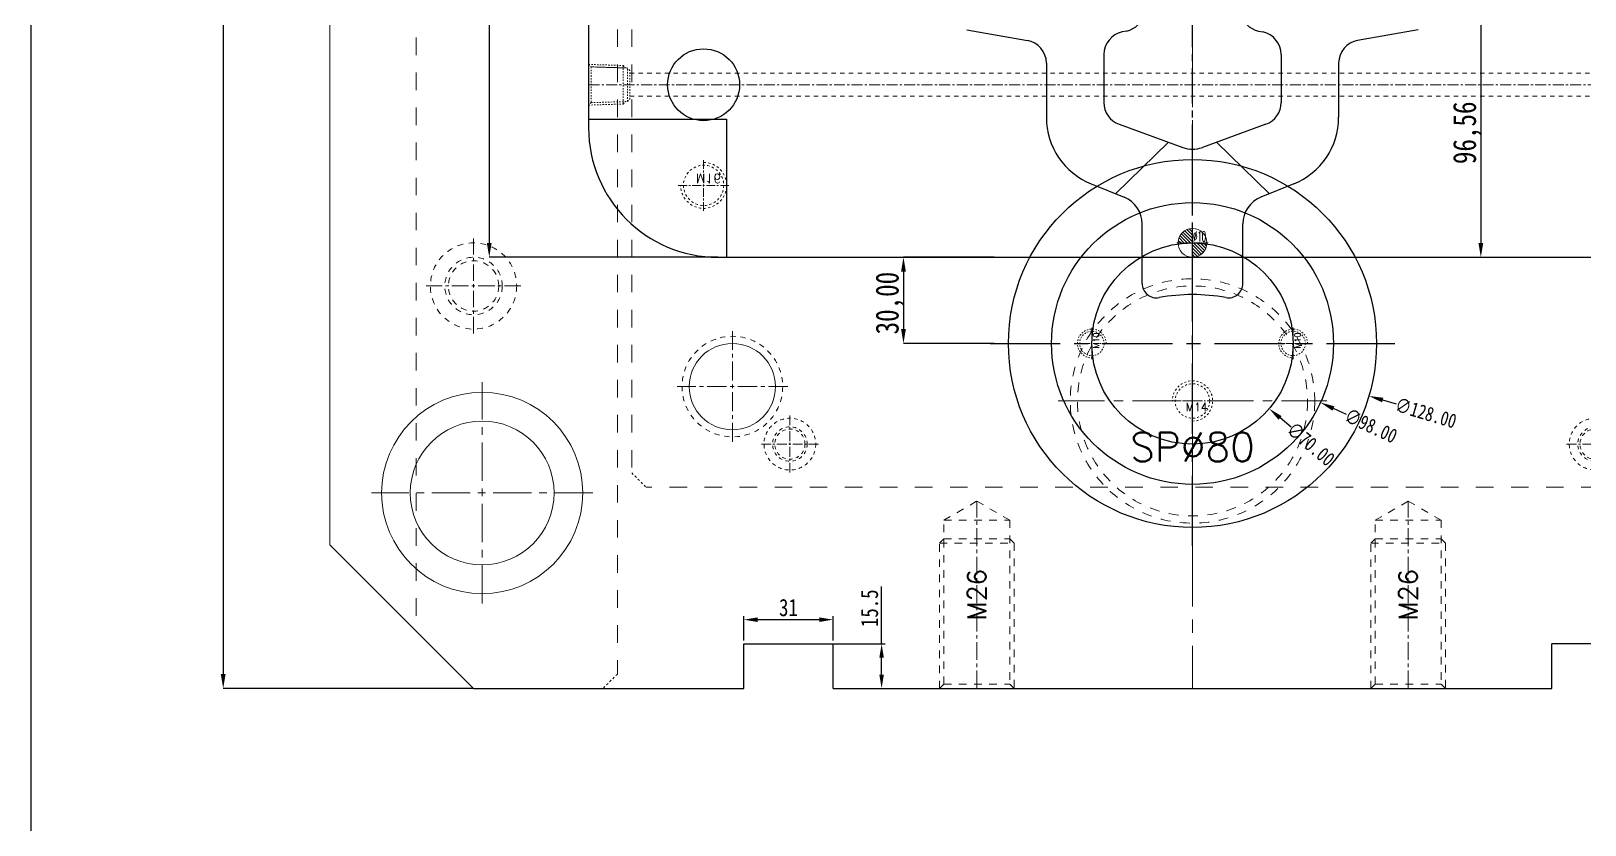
# Model space of a CAD drawing. Header units: millimetres. Extents: x 1727 to 4210, y -6182 to 759.
# Drawn here: x 2158 to 2699, y -1606 to -1330 of the extents above; entities that cross this region are included whole.
import ezdxf
from ezdxf.enums import TextEntityAlignment as Align

# ---------------------------------------------------------------- set-up
doc = ezdxf.new("R2010")
doc.units = ezdxf.units.MM
doc.header["$LTSCALE"] = 16.335
doc.header["$PDMODE"] = 3
doc.header["$PDSIZE"] = 0.3125
doc.linetypes.add('CENTER', pattern=[0.6, 0.375, -0.075, 0.075, -0.075])
doc.linetypes.add('HIDDEN', pattern=[0.2, 0.1, -0.1])
doc.layers.get('0').update_dxf_attribs({"linetype": 'CONTINUOUS'})
doc.layers.get('Defpoints').update_dxf_attribs({"linetype": 'CONTINUOUS'})
for name, color, linetype, lineweight in [('cool', 153, 'HIDDEN', 9), ('dim', 82, 'CONTINUOUS', 9), ('epin', 13, 'CONTINUOUS', 9), ('moldbase', 7, 'CONTINUOUS', 20), ('screw', 33, 'CONTINUOUS', 13), ('sp', 193, 'CONTINUOUS', 9)]:
    doc.layers.add(name, color=color, linetype=linetype, lineweight=lineweight)
doc.styles.get("Standard").update_dxf_attribs({"font": 'txt', "width": 0.8})
doc.styles.add('TXT', font='txt.shx', dxfattribs={"bigfont": 'gbcbig.shx'})
doc.styles.add('TXT05', font='txt.shx', dxfattribs={"width": 0.5, "bigfont": 'gbcbig.shx'})
doc.dimstyles.new('ISO-25', dxfattribs={"dimtxt": 8, "dimasz": 6, "dimexe": 1.25, "dimexo": 0.625, "dimgap": 0, "dimtad": 1, "dimdsep": 46, "dimtxsty": 'Standard', "dimcen": 0, "dimclrd": 4, "dimclre": 4, "dimclrt": 6, "dimazin": 0, "dimtfac": 1, "dimtofl": 0, "dimtmove": 0, "dimatfit": 3, "dimfxl": 0, "dimarcsym": 0})
doc.dimstyles.new('mold', dxfattribs={"dimtxt": 8, "dimasz": 5, "dimexe": 0, "dimexo": 0, "dimgap": 0, "dimtad": 1, "dimzin": 1, "dimtxsty": 'Standard', "dimcen": 0, "dimclrd": 4, "dimclre": 4, "dimclrt": 6, "dimazin": 0, "dimtfac": 1, "dimtofl": 0, "dimtmove": 0, "dimatfit": 3, "dimfxl": 0, "dimarcsym": 0})
doc.dimstyles.get("Standard").update_dxf_attribs({"dimtxt": 0.15625, "dimasz": 0.1875, "dimexe": 0.125, "dimexo": 0.0625, "dimtad": 0, "dimtih": 1, "dimtoh": 1, "dimdsep": 46, "dimtxsty": 'Standard', "dimcen": 0.09, "dimadec": 0, "dimazin": 0, "dimtp": 0.01, "dimtm": 0.01, "dimtfac": 1, "dimtofl": 0, "dimtmove": 0, "dimatfit": 3, "dimfxl": 0, "dimtolj": 1, "dimarcsym": 0})

# ---------------------------------------------------------------- blocks, each defined once
blk = doc.blocks.new('*D195')
at = {"color": 4, "lineweight": -2}
blk.add_line((2596.55, -1467.87), (2592.74, -1464.63), dxfattribs=at)
at = {"color": 4}
blk.add_solid([(2593.28, -1463.99), (2592.2, -1465.26), (2588.93, -1461.39)], dxfattribs=at)
at = {"layer": 'Defpoints', "color": 0}
for p in [(2535.62, -1416.03), (2588.93, -1461.39)]:
    blk.add_point(p, dxfattribs=at)
at = {"color": 6, "insert": (2603.4, -1473.7), "char_height": 5, "attachment_point": 5, "rotation": 319.6102}
blk.add_mtext('\\A1;∅70.00', dxfattribs=at)
blk = doc.blocks.new('*D196')
at = {"color": 4, "lineweight": -2}
blk.add_line((2615.84, -1463.43), (2611.3, -1461.34), dxfattribs=at)
at = {"color": 4}
blk.add_solid([(2611.65, -1460.58), (2610.95, -1462.09), (2606.76, -1459.24)], dxfattribs=at)
at = {"layer": 'Defpoints', "color": 0}
for p in [(2517.78, -1418.17), (2606.76, -1459.24)]:
    blk.add_point(p, dxfattribs=at)
at = {"color": 6, "insert": (2624.32, -1467.34), "char_height": 5, "attachment_point": 5, "rotation": 335.2248}
blk.add_mtext('\\A1;∅98.00', dxfattribs=at)
blk = doc.blocks.new('*D197')
at = {"color": 4, "lineweight": -2}
blk.add_line((2633.2, -1459.83), (2628.4, -1458.4), dxfattribs=at)
at = {"color": 4}
blk.add_solid([(2628.64, -1457.6), (2628.17, -1459.2), (2623.61, -1456.97)], dxfattribs=at)
at = {"layer": 'Defpoints', "color": 0}
for p in [(2500.93, -1420.44), (2623.61, -1456.97)]:
    blk.add_point(p, dxfattribs=at)
at = {"color": 6, "insert": (2643.42, -1462.87), "char_height": 5, "attachment_point": 5, "rotation": 343.4187}
blk.add_mtext('\\A1;∅128.00', dxfattribs=at)
blk = doc.blocks.new('*D188')
at = {"color": 4, "lineweight": -2}
for p, q in [((2493.28, -1408.71), (2461.77, -1408.71)), ((2461.77, -1413.71), (2461.77, -1433.71)), ((2493.28, -1438.71), (2461.77, -1438.71))]:
    blk.add_line(p, q, dxfattribs=at)
at = {"color": 4}
for points in [[(2460.94, -1413.71), (2462.61, -1413.71), (2461.77, -1408.71)], [(2460.94, -1433.71), (2462.61, -1433.71), (2461.77, -1438.71)]]:
    blk.add_solid(points, dxfattribs=at)
at = {"layer": 'Defpoints', "color": 0}
for p in [(2493.28, -1408.71), (2461.77, -1438.71), (2493.28, -1438.71)]:
    blk.add_point(p, dxfattribs=at)
at = {"color": 6, "insert": (2457.11, -1424.67), "char_height": 8, "attachment_point": 5, "rotation": 90}
blk.add_mtext('30,00', dxfattribs=at)
blk = doc.blocks.new('screw_m10_g')
at = {"layer": 'screw', "color": 1, "linetype": 'CENTER', "ltscale": 0.310989}
for p, q in [((0, -5.5), (0, 5.5)), ((-5.5, 0), (5.5, 0))]:
    blk.add_line(p, q, dxfattribs=at)
at = {"layer": 'screw', "linetype": 'HIDDEN', "ltscale": 0.310989}
blk.add_circle((0, 0), 4.25, dxfattribs=at)
at = {"layer": 'screw', "color": 92, "linetype": 'HIDDEN', "ltscale": 0.310989}
blk.add_arc((0, 0), 5, 270, 180, dxfattribs=at)
at = {"layer": 'screw', "color": 6, "style": 'TXT'}
blk.add_text('M10', height=2, dxfattribs=at).set_placement((-1.7, -2.5))
blk = doc.blocks.new('*D198')
at = {"color": 4, "lineweight": -2}
for p, q in [((2653.34, -1312.15), (2662.53, -1312.15)), ((2662.53, -1317.15), (2662.53, -1403.71)), ((2653.34, -1408.71), (2662.53, -1408.71))]:
    blk.add_line(p, q, dxfattribs=at)
at = {"color": 4}
for points in [[(2661.7, -1317.15), (2663.37, -1317.15), (2662.53, -1312.15)], [(2661.7, -1403.71), (2663.37, -1403.71), (2662.53, -1408.71)]]:
    blk.add_solid(points, dxfattribs=at)
at = {"layer": 'Defpoints', "color": 0}
for p in [(2653.34, -1312.15), (2653.34, -1408.71), (2662.53, -1408.71)]:
    blk.add_point(p, dxfattribs=at)
at = {"color": 6, "insert": (2657.87, -1365.42), "char_height": 8, "attachment_point": 5, "rotation": 90}
blk.add_mtext('96,56', dxfattribs=at)
blk = doc.blocks.new('*D199')
at = {"color": 4, "lineweight": -2}
for p, q in [((2402.27, -1058.71), (2317.73, -1058.71)), ((2317.73, -1063.71), (2317.73, -1403.71)), ((2397.27, -1408.71), (2317.73, -1408.71))]:
    blk.add_line(p, q, dxfattribs=at)
at = {"color": 4}
for points in [[(2316.89, -1063.71), (2318.56, -1063.71), (2317.73, -1058.71)], [(2316.89, -1403.71), (2318.56, -1403.71), (2317.73, -1408.71)]]:
    blk.add_solid(points, dxfattribs=at)
at = {"layer": 'Defpoints', "color": 0}
for p in [(2402.27, -1058.71), (2317.73, -1408.71), (2397.27, -1408.71)]:
    blk.add_point(p, dxfattribs=at)
at = {"color": 6, "insert": (2313.06, -1222.65), "char_height": 8, "attachment_point": 5, "rotation": 90}
blk.add_mtext('350,00', dxfattribs=at)
blk = doc.blocks.new('*D202')
at = {"color": 4, "lineweight": -2}
for p, q in [((2312.27, -958.71), (2225.22, -958.71)), ((2225.22, -963.71), (2225.22, -1553.71)), ((2312.27, -1558.71), (2225.22, -1558.71))]:
    blk.add_line(p, q, dxfattribs=at)
at = {"color": 4}
for points in [[(2224.39, -963.71), (2226.05, -963.71), (2225.22, -958.71)], [(2224.39, -1553.71), (2226.05, -1553.71), (2225.22, -1558.71)]]:
    blk.add_solid(points, dxfattribs=at)
at = {"layer": 'Defpoints', "color": 0}
for p in [(2312.27, -958.71), (2225.22, -1558.71), (2312.27, -1558.71)]:
    blk.add_point(p, dxfattribs=at)
at = {"color": 6, "insert": (2220.55, -1195.79), "char_height": 8, "attachment_point": 5, "rotation": 90}
blk.add_mtext('600,00', dxfattribs=at)
blk = doc.blocks.new('*D205')
at = {"layer": 'Defpoints', "color": 0}
for p in [(2406.27, -1534.79), (2406.27, -1543.21), (2437.27, -1543.21)]:
    blk.add_point(p, dxfattribs=at)
at = {"layer": 'dim', "color": 4, "lineweight": -2}
for p, q in [((2406.27, -1542.01), (2406.27, -1533.6)), ((2437.27, -1542.01), (2437.27, -1533.6)), ((2432.47, -1534.79), (2411.07, -1534.79))]:
    blk.add_line(p, q, dxfattribs=at)
at = {"layer": 'dim', "color": 4}
for points in [[(2411.07, -1533.99), (2411.07, -1535.59), (2406.27, -1534.79)], [(2432.47, -1533.99), (2432.47, -1535.59), (2437.27, -1534.79)]]:
    blk.add_solid(points, dxfattribs=at)
at = {"layer": 'dim', "color": 6, "insert": (2421.77, -1530.6), "char_height": 6, "attachment_point": 5}
blk.add_mtext('31', dxfattribs=at)
blk = doc.blocks.new('*D206')
at = {"layer": 'Defpoints', "color": 0}
for p in [(2435.36, -1543.21), (2441.26, -1558.71), (2454.17, -1558.71)]:
    blk.add_point(p, dxfattribs=at)
at = {"layer": 'dim', "color": 4, "lineweight": -2}
for p, q in [((2454.17, -1543.21), (2454.17, -1523.21)), ((2436.56, -1543.21), (2455.37, -1543.21)), ((2454.17, -1553.91), (2454.17, -1548.01)), ((2442.46, -1558.71), (2455.37, -1558.71))]:
    blk.add_line(p, q, dxfattribs=at)
at = {"layer": 'dim', "color": 4}
for points in [[(2453.37, -1548.01), (2454.97, -1548.01), (2454.17, -1543.21)], [(2453.37, -1553.91), (2454.97, -1553.91), (2454.17, -1558.71)]]:
    blk.add_solid(points, dxfattribs=at)
at = {"layer": 'dim', "color": 6, "insert": (2449.97, -1530.81), "char_height": 6, "attachment_point": 5, "rotation": 90}
blk.add_mtext('15.5', dxfattribs=at)
blk = doc.blocks.new('screw_m16_g')
at = {"layer": 'screw', "color": 1, "linetype": 'CENTER', "ltscale": 0.497582}
for p, q in [((0, -8.8), (0, 8.8)), ((-8.8, 0), (8.8, 0))]:
    blk.add_line(p, q, dxfattribs=at)
at = {"layer": 'screw', "color": 33, "linetype": 'HIDDEN', "ltscale": 0.497582}
blk.add_circle((0, 0), 7, dxfattribs=at)
at = {"layer": 'screw', "color": 92, "linetype": 'HIDDEN', "ltscale": 0.497582}
blk.add_arc((0, 0), 8, 270, 180, dxfattribs=at)
at = {"layer": 'screw', "color": 6, "style": 'TXT'}
blk.add_text('M16', height=3.2, dxfattribs=at).set_placement((-2.72, -4))
blk = doc.blocks.new('cool_jt_f12')
at = {"layer": 'cool', "ltscale": 0.3}
for p, q in [((0, 7.0785), (0.856, 6.2225)), ((0, 7.0785), (12, 6.7035)), ((0.856, 6.2225), (0.856, -6.2225)), ((13.5, 5.827375), (0.856, 6.2225)), ((0.856, 6.2225), (13.5, 5.827375)), ((12, 6.7035), (12.856, 5.8475)), ((12, 6.7035), (12, -6.7035)), ((14.327375, 5), (13.5, 5.827375)), ((13.5, -5.827375), (13.5, 5.827375)), ((14.327375, -5), (14.327375, 5)), ((13.5, -5.827375), (14.327375, -5)), ((0.856, -6.2225), (0, -7.0785)), ((0, -7.0785), (12, -6.7035)), ((0.856, -6.2225), (13.5, -5.827375)), ((12, -6.7035), (12.856, -5.8475))]:
    blk.add_line(p, q, dxfattribs=at)
blk = doc.blocks.new('124')
at = {"layer": 'cool', "ltscale": 0.932966}
for p, q in [((10.14, -1344.71), (401.48, -1344.71)), ((10.14, -1352.71), (401.48, -1352.71))]:
    blk.add_line(p, q, dxfattribs=at)
at = {"layer": 'cool', "color": 1, "linetype": 'CENTER', "ltscale": 0.621977}
blk.add_line((-4.19, -1348.71), (415.81, -1348.71), dxfattribs=at)
at = {"layer": 'cool', "ltscale": 0.932966}
blk.add_blockref('cool_jt_f12', (-4.19, -1348.71), dxfattribs=at)
at = {"layer": 'cool', "ltscale": 0.932966, "rotation": 180}
blk.add_blockref('cool_jt_f12', (415.81, -1348.71), dxfattribs=at)
blk = doc.blocks.new('125')
at = {"layer": 'moldbase', "color": 1, "linetype": 'CENTER', "ltscale": 0.55978}
for p, q in [((-934.19, -963.81), (-934.19, -983.61)), ((-654.19, -963.81), (-654.19, -983.61)), ((-924.29, -973.71), (-944.09, -973.71)), ((-664.09, -973.71), (-644.29, -973.71)), ((-934.19, -1233.61), (-934.19, -1213.81)), ((-654.19, -1233.61), (-654.19, -1213.81)), ((-944.09, -1223.71), (-924.29, -1223.71)), ((-664.09, -1223.71), (-644.29, -1223.71)), ((-934.19, -1483.61), (-934.19, -1463.81)), ((-654.19, -1483.61), (-654.19, -1463.81)), ((-924.29, -1473.71), (-944.09, -1473.71)), ((-664.09, -1473.71), (-644.29, -1473.71))]:
    blk.add_line(p, q, dxfattribs=at)
at = {"layer": 'moldbase', "color": 1, "linetype": 'CENTER', "ltscale": 1.08846}
for p, q in [((-954.19, -974.46), (-954.19, -1012.96)), ((-634.19, -974.46), (-634.19, -1012.96)), ((-934.94, -993.71), (-973.44, -993.71)), ((-653.44, -993.71), (-614.94, -993.71)), ((-954.19, -1472.96), (-954.19, -1434.46)), ((-634.19, -1472.96), (-634.19, -1434.46)), ((-934.94, -1453.71), (-973.44, -1453.71)), ((-653.44, -1453.71), (-614.94, -1453.71))]:
    blk.add_line(p, q, dxfattribs=at)
at = {"layer": 'moldbase', "color": 8, "linetype": 'HIDDEN', "ltscale": 0.746373}
for centre, radius in [((-934.19, -973.71), 9), ((-654.19, -973.71), 9), ((-934.19, -973.71), 6), ((-934.19, -973.71), 5.25), ((-654.19, -973.71), 6), ((-654.19, -973.71), 5.25), ((-934.19, -1223.71), 9), ((-654.19, -1223.71), 9), ((-934.19, -1223.71), 6), ((-934.19, -1223.71), 5.25), ((-654.19, -1223.71), 6), ((-654.19, -1223.71), 5.25), ((-934.19, -1473.71), 9), ((-934.19, -1473.71), 6), ((-934.19, -1473.71), 5.25), ((-654.19, -1473.71), 9), ((-654.19, -1473.71), 6), ((-654.19, -1473.71), 5.25)]:
    blk.add_circle(centre, radius, dxfattribs=at)
at = {"layer": 'moldbase', "color": 8, "linetype": 'HIDDEN', "ltscale": 1.08846}
for centre in [(-954.19, -993.71), (-634.19, -993.71), (-954.19, -1453.71), (-634.19, -1453.71)]:
    blk.add_circle(centre, 17.5, dxfattribs=at)
at = {"layer": 'moldbase'}
for centre in [(-954.19, -993.71), (-634.19, -993.71), (-954.19, -1453.71), (-634.19, -1453.71)]:
    blk.add_circle(centre, 15, dxfattribs=at)
blk = doc.blocks.new('screw_m14_g')
at = {"layer": 'screw', "color": 1, "linetype": 'CENTER', "ltscale": 0.435384}
for p, q in [((0, -7.7), (0, 7.7)), ((-7.7, 0), (7.7, 0))]:
    blk.add_line(p, q, dxfattribs=at)
at = {"layer": 'screw', "color": 33, "linetype": 'HIDDEN', "ltscale": 0.435384}
blk.add_circle((0, 0), 6, dxfattribs=at)
at = {"layer": 'screw', "color": 92, "linetype": 'HIDDEN', "ltscale": 0.435384}
blk.add_arc((0, 0), 7, 270, 180, dxfattribs=at)
at = {"layer": 'screw', "color": 6, "linetype": 'ByBlock', "style": 'TXT'}
blk.add_text('M14', height=2.8, dxfattribs=at).set_placement((-2.38, -3.5))
blk = doc.blocks.new('sp_80_th', base_point=(180.03, -1065.14))
at = {"layer": 'sp', "color": 1, "linetype": 'CENTER', "ltscale": 2.643404}
for p, q in [((180.03, -1111.89), (180.03, -1018.39)), ((133.28, -1065.14), (226.78, -1065.14))]:
    blk.add_line(p, q, dxfattribs=at)
at = {"layer": 'sp', "linetype": 'HIDDEN', "ltscale": 2.073258}
for radius in [42.5, 40]:
    blk.add_circle((180.03, -1065.14), radius, dxfattribs=at)
at = {"layer": 'sp', "color": 6, "style": 'TXT'}
blk.add_text('SP%%c80', height=10, dxfattribs=at).set_placement((180.03, -1081.14), align=Align.MIDDLE)
blk = doc.blocks.new('126')
at = {"layer": 'screw'}
for p in [(2562.27, -1223.71), (2562.27, -1458.71)]:
    blk.add_blockref('screw_m14_g', p, dxfattribs=at)
at = {"layer": 'sp'}
for p in [(2562.27, -1223.71), (2562.27, -1458.71)]:
    blk.add_blockref('sp_80_th', p, dxfattribs=at)
blk = doc.blocks.new('epin_ejp_10')
at = {"layer": 'epin'}
h = blk.add_hatch(dxfattribs=at)
h.set_pattern_fill('_ANSI31', color=123, scale=0.25, angle=90, style=0)
h.set_pattern_definition([(135, (-3501.19435, 375.4519), (-0.561266, -0.561266), [])])
h.paths.add_polyline_path([(0, 5, 0.414214), (-5, 0), (0, 0)])
h.paths.add_polyline_path([(5, 0), (0, 0), (0, -5, 0.414214)])
at = {"layer": 'epin', "color": 1, "linetype": 'CENTER', "ltscale": 0.310989}
for p, q in [((0, -5.5), (0, 5.5)), ((-5.5, 0), (5.5, 0))]:
    blk.add_line(p, q, dxfattribs=at)
at = {"layer": 'epin'}
blk.add_circle((0, 0), 5, dxfattribs=at)
at = {"layer": 'epin', "color": 6, "style": 'TXT05', "width": 0.5}
blk.add_text('%%c10', height=3.5, dxfattribs=at).set_placement((0.2, 0.5))
blk = doc.blocks.new('epin_ejp_8')
at = {"layer": 'epin'}
h = blk.add_hatch(dxfattribs=at)
h.set_pattern_fill('_ANSI31', color=123, scale=0.2, angle=90, style=0)
h.set_pattern_definition([(135, (-263.1036, 1313.3417), (-0.4490128, -0.4490128), [])])
h.paths.add_polyline_path([(0, 4, 0.414214), (-4, 0), (0, 0)])
h.paths.add_polyline_path([(4, 0), (0, 0), (0, -4, 0.414214)])
at = {"layer": 'epin', "color": 1, "linetype": 'CENTER', "ltscale": 0.248791}
for p, q in [((-4.4, 0), (4.4, 0)), ((0, -4.4), (0, 4.4))]:
    blk.add_line(p, q, dxfattribs=at)
at = {"layer": 'epin'}
blk.add_circle((0, 0), 4, dxfattribs=at)
at = {"layer": 'epin', "color": 6, "style": 'TXT05', "width": 0.5}
blk.add_text('%%c8', height=2.8, dxfattribs=at).set_placement((1.33, 1.8), align=Align.MIDDLE)
blk = doc.blocks.new('epin_ejp_6')
at = {"layer": 'epin'}
h = blk.add_hatch(dxfattribs=at)
h.set_pattern_fill('_ANSI31', color=123, scale=0.15, angle=90, style=0)
h.set_pattern_definition([(135, (-2562.27312, 1144.81616), (-0.336759605, -0.336759605), [])])
h.paths.add_polyline_path([(0, 3, 0.4142136), (-3, 0), (0, 0)])
h.paths.add_polyline_path([(3, 0), (0, 0), (0, -3, 0.4142136)])
at = {"layer": 'epin', "color": 1, "linetype": 'CENTER', "ltscale": 0.186593}
for p, q in [((-3.3, 0), (3.3, 0)), ((0, -3.3), (0, 3.3))]:
    blk.add_line(p, q, dxfattribs=at)
at = {"layer": 'epin'}
blk.add_circle((0, 0), 3, dxfattribs=at)
at = {"layer": 'epin', "color": 6, "style": 'TXT05', "width": 0.5}
blk.add_text('%%c6', height=2.1, dxfattribs=at).set_placement((0.995, 1.35), align=Align.MIDDLE)
blk = doc.blocks.new('01')
at = {"layer": 'epin', "color": 4, "xscale": -1}
for p in [(2494.69, -1125.71), (2528.69, -1125.71)]:
    blk.add_blockref('epin_ejp_8', p, dxfattribs=at)
at = {"layer": 'epin', "color": 4}
for p in [(2562.27, -1125.71), (2596.27, -1125.71), (2630.27, -1125.71)]:
    blk.add_blockref('epin_ejp_8', p, dxfattribs=at)
at = {"layer": 'epin', "color": 4, "rotation": 90}
for p in [(2424.27, -1134.71), (2409.77, -1179.71), (2409.77, -1223.71), (2409.77, -1274.71), (2424.77, -1309.71)]:
    blk.add_blockref('epin_ejp_8', p, dxfattribs=at)
at = {"layer": 'epin', "color": 4, "xscale": -1, "rotation": 270}
for p in [(2700.27, -1134.71), (2714.77, -1179.71), (2714.77, -1223.71), (2714.77, -1274.71), (2699.77, -1309.71)]:
    blk.add_blockref('epin_ejp_8', p, dxfattribs=at)
at = {"layer": 'epin'}
for name, p in [('epin_ejp_6', (2562.27, -1144.71)), ('epin_ejp_8', (2487.27, -1322.71)), ('epin_ejp_8', (2535.27, -1322.71)), ('epin_ejp_10', (2562.27, -1403.71))]:
    blk.add_blockref(name, p, dxfattribs=at)
at = {"layer": 'epin', "xscale": -1}
for p in [(2589.27, -1322.71), (2637.27, -1322.71)]:
    blk.add_blockref('epin_ejp_8', p, dxfattribs=at)

msp = doc.modelspace()

# ---------------------------------------------------------------- linework, layer by layer
at = {"color": 1, "linetype": 'CENTER', "ltscale": 1.990328}
msp.add_line((2562.273, -1413.709), (2562.273, -1063.709), dxfattribs=at)
for p, q in [((2352.273, -1103.709), (2352.273, -1363.709)), ((2352.273, -1360.709), (2400.273, -1360.709)), ((2400.273, -1360.709), (2400.273, -1408.709)), ((2397.273, -1408.709), (2727.273, -1408.709)), ((2406.273, -1558.709), (2406.273, -1543.209)), ((2406.273, -1543.209), (2437.273, -1543.209)), ((2437.273, -1558.709), (2437.273, -1543.209)), ((2687.273, -1558.709), (2687.273, -1543.209)), ((2718.273, -1543.209), (2687.273, -1543.209)), ((2312.273, -1558.709), (2406.273, -1558.709)), ((2437.273, -1558.709), (2687.273, -1558.709))]:
    msp.add_line(p, q)
at = {"color": 2}
for p, q in [((2483.762, -1329.572), (2504.848, -1333.29)), ((2539.304, -1330.032), (2537.795, -1330.353)), ((2585.242, -1330.032), (2586.751, -1330.353)), ((2640.784, -1329.572), (2619.699, -1333.29)), ((2531.458, -1338.178), (2531.458, -1354.934)), ((2593.088, -1338.178), (2593.088, -1354.934)), ((2511.458, -1341.169), (2511.458, -1360.024)), ((2613.088, -1341.169), (2613.088, -1360.024)), ((2536.722, -1362.451), (2558.853, -1370.506)), ((2587.824, -1362.451), (2565.693, -1370.506)), ((2553.966, -1368.727), (2535.511, -1386.605)), ((2570.58, -1368.727), (2589.035, -1386.605)), ((2527.093, -1383.204), (2538.519, -1387.82)), ((2597.453, -1383.204), (2586.027, -1387.82)), ((2544.773, -1417.85), (2544.773, -1397.092)), ((2579.773, -1417.85), (2579.773, -1397.092))]:
    msp.add_line(p, q, dxfattribs=at)
at = {"color": 1, "linetype": 'CENTER', "ltscale": 3.980655}
for p, q in [((2562.273, -1509.109), (2562.273, -1368.309)), ((2491.873, -1438.709), (2632.673, -1438.709))]:
    msp.add_line(p, q, dxfattribs=at)
msp.add_lwpolyline([(3976.843, -2246.664), (2158.415, -2246.664), (2158.415, -841.143), (3976.843, -841.143)], close=True)
for centre, radius in [((2392.273, -1348.709), 12.5), ((2562.273, -1438.709), 64), ((2562.273, -1438.709), 49), ((2562.273, -1438.709), 35)]:
    msp.add_circle(centre, radius)
at = {"color": 2}
for centre, radius, start, end in [((2537.641, -1322.207), 8, 282, 350), ((2586.906, -1322.207), 8, 190, 258), ((2503.458, -1341.169), 8, 0, 80), ((2539.458, -1338.178), 8, 102, 180), ((2585.088, -1338.178), 8, 0, 78), ((2621.088, -1341.169), 8, 100, 180), ((2539.458, -1354.934), 8, 180, 250), ((2585.088, -1354.934), 8, 290, 0), ((2536.458, -1360.024), 25, 180, 248), ((2588.088, -1360.024), 25, 292, 0), ((2562.273, -1361.109), 10, 250, 290), ((2534.773, -1397.092), 10, 0, 68), ((2589.773, -1397.092), 10, 112, 180), ((2549.773, -1417.85), 5, 180, 280.4373), ((2574.773, -1417.85), 5, 259.5627, 0), ((2562.273, -1485.709), 64, 79.5627, 100.4373)]:
    msp.add_arc(centre, radius, start, end, dxfattribs=at)
msp.add_arc((2397.273, -1363.709), 45, 180, 270)
at = {"layer": 'moldbase', "color": 1, "linetype": 'CENTER', "ltscale": 3.731864}
msp.add_line((2562.273, -958.709), (2562.273, -1558.709), dxfattribs=at)
at = {"layer": 'moldbase', "color": 8, "linetype": 'HIDDEN', "ltscale": 3.731864}
for p, q in [((2362.273, -963.709), (2362.273, -1553.709)), ((2367.273, -963.709), (2367.273, -1483.709)), ((2292.273, -978.709), (2292.273, -1538.709)), ((2752.273, -1488.709), (2372.273, -1488.709))]:
    msp.add_line(p, q, dxfattribs=at)
at = {"layer": 'moldbase'}
for p in [(2262.273, -1008.709), (2312.273, -1558.709)]:
    msp.add_line(p, (2262.273, -1508.709), dxfattribs=at)
at = {"layer": 'moldbase', "color": 1, "linetype": 'CENTER', "ltscale": 0.932966}
for p, q in [((2312.273, -1435.209), (2312.273, -1402.209)), ((2328.773, -1418.709), (2295.773, -1418.709))]:
    msp.add_line(p, q, dxfattribs=at)
at = {"layer": 'moldbase', "color": 1, "linetype": 'CENTER', "ltscale": 2.176921}
for p, q in [((2315.273, -1529.209), (2315.273, -1452.209)), ((2353.773, -1490.709), (2276.773, -1490.709))]:
    msp.add_line(p, q, dxfattribs=at)
at = {"layer": 'moldbase', "color": 8, "linetype": 'HIDDEN', "ltscale": 0.466483}
for p, q in [((2367.273, -1483.709), (2372.273, -1488.709)), ((2362.273, -1553.709), (2357.273, -1558.709))]:
    msp.add_line(p, q, dxfattribs=at)
at = {"layer": 'moldbase', "color": 8, "linetype": 'HIDDEN', "ltscale": 1.243955}
for radius in [15, 10, 8.75]:
    msp.add_circle((2312.273, -1418.709), radius, dxfattribs=at)
at = {"layer": 'moldbase'}
for radius in [35, 25]:
    msp.add_circle((2315.273, -1490.709), radius, dxfattribs=at)
at = {"layer": 'screw', "color": 8, "linetype": 'HIDDEN', "ltscale": 1.617141}
for p, q in [((2475.773, -1500.209), (2487.273, -1493.569)), ((2487.273, -1493.569), (2498.773, -1500.209)), ((2625.773, -1500.209), (2637.273, -1493.569)), ((2637.273, -1493.569), (2648.773, -1500.209)), ((2475.773, -1557.209), (2475.773, -1500.209)), ((2475.773, -1500.209), (2498.773, -1500.209)), ((2498.773, -1500.209), (2498.773, -1557.209)), ((2625.773, -1557.209), (2625.773, -1500.209)), ((2625.773, -1500.209), (2648.773, -1500.209)), ((2648.773, -1500.209), (2648.773, -1557.209)), ((2474.273, -1558.709), (2475.773, -1557.209)), ((2475.773, -1557.209), (2498.773, -1557.209)), ((2498.773, -1557.209), (2500.273, -1558.709)), ((2624.273, -1558.709), (2625.773, -1557.209)), ((2625.773, -1557.209), (2648.773, -1557.209)), ((2648.773, -1557.209), (2650.273, -1558.709))]:
    msp.add_line(p, q, dxfattribs=at)
at = {"layer": 'screw', "color": 1, "linetype": 'CENTER', "ltscale": 1.010713}
for p, q in [((2487.273, -1558.709), (2487.273, -1493.569)), ((2637.273, -1558.709), (2637.273, -1493.569))]:
    msp.add_line(p, q, dxfattribs=at)
at = {"layer": 'screw', "color": 92, "linetype": 'HIDDEN', "ltscale": 1.617141}
for p, q in [((2474.273, -1508.209), (2475.773, -1506.709)), ((2475.773, -1506.709), (2498.773, -1506.709)), ((2498.773, -1506.709), (2500.273, -1508.209)), ((2624.273, -1508.209), (2625.773, -1506.709)), ((2625.773, -1506.709), (2648.773, -1506.709)), ((2648.773, -1506.709), (2650.273, -1508.209)), ((2474.273, -1558.709), (2474.273, -1508.209)), ((2474.273, -1508.209), (2500.273, -1508.209)), ((2500.273, -1508.209), (2500.273, -1558.709)), ((2624.273, -1558.709), (2624.273, -1508.209)), ((2624.273, -1508.209), (2650.273, -1508.209)), ((2650.273, -1508.209), (2650.273, -1558.709))]:
    msp.add_line(p, q, dxfattribs=at)

# ---------------------------------------------------------------- block references
for name, p in [('125', (3356.462, 0)), ('01', (0, 0)), ('126', (0, 0)), ('124', (2356.462, 0))]:
    msp.add_blockref(name, p)
at = {"layer": 'screw', "xscale": -1, "rotation": 180}
msp.add_blockref('screw_m16_g', (2392.273, -1383.709), dxfattribs=at)
at = {"layer": 'screw', "color": 4, "rotation": 90}
for p in [(2527.273, -1438.709), (2597.273, -1438.709)]:
    msp.add_blockref('screw_m10_g', p, dxfattribs=at)

# ---------------------------------------------------------------- texts
at = {"layer": 'screw', "color": 6, "linetype": 'HIDDEN', "ltscale": 1.617141, "style": 'TXT'}
for p in [(2487.273, -1526.139), (2637.273, -1526.139)]:
    msp.add_text('M26', height=6.5, rotation=90, dxfattribs=at).set_placement(p, align=Align.MIDDLE)

# ---------------------------------------------------------------- dimensions: what is measured, and where the dimension line sits
for base, p1, p2, picture, middle in [((2225.22, -1558.709), (2312.273, -958.709), (2312.273, -1558.709), '*D202', (2225.22, -1195.788)), ((2317.726, -1408.709), (2402.273, -1058.709), (2397.273, -1408.709), '*D199', (2317.726, -1222.655)), ((2662.533, -1408.709), (2653.343, -1312.149), (2653.343, -1408.709), '*D198', (2662.533, -1365.418)), ((2461.772, -1438.709), (2493.285, -1408.709), (2493.285, -1438.709), '*D188', (2461.772, -1424.672))]:
    dim = msp.add_linear_dim(base=base, p1=p1, p2=p2, angle=90, dimstyle='mold')
    dim.commit()
    dim.dimension.update_dxf_attribs({"geometry": picture, "text_midpoint": middle, "dimtype": 160})
for p1, p2, picture, middle in [((2500.935, -1420.445), (2623.612, -1456.973), '*D197', (2643.419, -1462.87)), ((2517.783, -1418.175), (2606.763, -1459.243), '*D196', (2624.317, -1467.344)), ((2535.615, -1416.029), (2588.931, -1461.388), '*D195', (2603.402, -1473.7))]:
    dim = msp.add_diameter_dim_2p(p1=p1, p2=p2, dimstyle='Standard', override={"dimtxt": 5, "dimasz": 5, "dimexe": 0, "dimexo": 0, "dimgap": 0, "dimtih": 0, "dimtoh": 0, "dimzin": 0, "dimcen": 0, "dimclrd": 4, "dimclre": 4, "dimclrt": 6, "dimadec": 2, "dimtp": 0, "dimtm": 0, "dimtzin": 0})
    dim.commit()
    dim.dimension.update_dxf_attribs({"geometry": picture, "text_midpoint": middle})
at = {"layer": 'dim'}
dim = msp.add_linear_dim(base=(2454.171, -1558.709), p1=(2435.362, -1543.209), p2=(2441.262, -1558.709), angle=90, dimstyle='ISO-25', override={"dimtxt": 6, "dimasz": 4.8, "dimexe": 1.1994, "dimexo": 1.1994, "dimgap": 1.1994}, dxfattribs=at)
dim.commit()
dim.dimension.update_dxf_attribs({"geometry": '*D206', "text_midpoint": (2454.171, -1530.809), "dimtype": 160})
dim = msp.add_linear_dim(base=(2406.273, -1534.795), p1=(2437.273, -1543.209), p2=(2406.273, -1543.209), dimstyle='ISO-25', override={"dimtxt": 6, "dimasz": 4.8, "dimexe": 1.1994, "dimexo": 1.1994, "dimgap": 1.1994}, dxfattribs=at)
dim.commit()
dim.dimension.update_dxf_attribs({"geometry": '*D205', "text_midpoint": (2421.773, -1530.595)})

doc.saveas('drawing.dxf')
